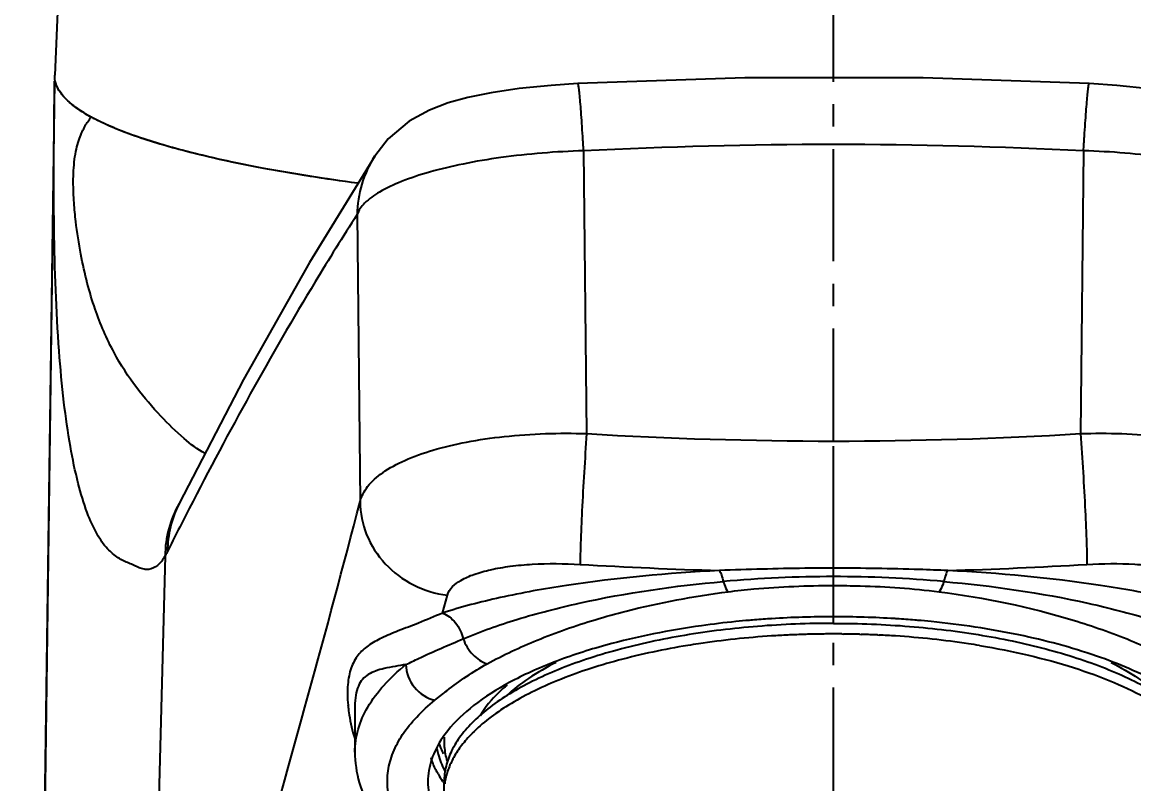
# Model space of a CAD drawing. Header units: millimetres. Extents: x 1297 to 1609, y 176 to 453.
# Drawn here: x 1517.72 to 1551.97, y 348.77 to 372.24 of the extents above; entities that cross this region are included whole.
import ezdxf

# ---------------------------------------------------------------- set-up
doc = ezdxf.new("R2010")
doc.units = ezdxf.units.MM
doc.header["$LTSCALE"] = 30.734
doc.header["$PDMODE"] = 3
doc.header["$PDSIZE"] = 8
doc.linetypes.add('CENTER', pattern=[0.6, 0.375, -0.075, 0.075, -0.075])
doc.layers.get('0').update_dxf_attribs({"linetype": 'CONTINUOUS'})
doc.layers.get('Defpoints').update_dxf_attribs({"linetype": 'CONTINUOUS'})
doc.layers.add('02___PRT_ALL_AXES', color=7, linetype='CONTINUOUS')
doc.layers.add('标注', color=1, linetype='CONTINUOUS')
doc.styles.get("Standard").update_dxf_attribs({"font": ''})
doc.styles.get('Standard').set_extended_font_data('stsong')
doc.dimstyles.new('ISO-25', dxfattribs={"dimscale": 0.9, "dimtxt": 2.5, "dimasz": 2.5, "dimexe": 1.25, "dimexo": 0.625, "dimgap": 3, "dimtad": 1, "dimdsep": 46, "dimtxsty": 'Standard', "dimcen": 2.5, "dimclrd": 1, "dimclre": 1, "dimclrt": 3, "dimadec": 0, "dimazin": 0, "dimtfac": 1, "dimtmove": 0, "dimatfit": 3, "dimfxl": 0, "dimarcsym": 0})

# ---------------------------------------------------------------- blocks, each defined once
blk = doc.blocks.new('A$C6B710093')
at = {"layer": '标注', "linetype": 'CENTER', "ltscale": 0.3}
blk.add_line((27.5, 74.234), (27.5, 224.91), dxfattribs=at)
blk = doc.blocks.new('*D6')
at = {"layer": 'Defpoints', "color": 0, "transparency": 16777216}
for p in [(1542.722, 413.362), (1569.022, 290.318), (1608.077, 290.318)]:
    blk.add_point(p, dxfattribs=at)
at = {"layer": '标注', "color": 1, "lineweight": -2, "transparency": 16777216}
for p, q in [((1543.285, 413.362), (1609.202, 413.362)), ((1608.077, 406.162), (1608.077, 297.518)), ((1569.585, 290.318), (1609.202, 290.318))]:
    blk.add_line(p, q, dxfattribs=at)
at = {"layer": '标注', "color": 1, "transparency": 16777216}
for points in [[(1606.877, 406.162), (1609.277, 406.162), (1608.077, 413.362)], [(1606.877, 297.518), (1609.277, 297.518), (1608.077, 290.318)]]:
    blk.add_solid(points, dxfattribs=at)
at = {"layer": '标注', "color": 3, "lineweight": 9, "transparency": 16777216, "insert": (1601.689, 351.84), "char_height": 7.2, "attachment_point": 5, "rotation": 90}
blk.add_mtext('123', dxfattribs=at)

msp = doc.modelspace()

# ---------------------------------------------------------------- linework, layer by layer
at = {"color": 7, "linetype": 'Continuous'}
for p, q in [((1518.72, 370.418), (1517.722, 297.318)), ((1518.72, 370.423), (1517.762, 300.262)), ((1528.582, 368.106), (1528.583, 368.108)), ((1522.554, 357.403), (1522.554, 357.404)), ((1527.972, 351.161), (1527.972, 349.745)), ((1530.682, 348.835), (1530.674, 348.846))]:
    msp.add_line(p, q, dxfattribs=at)
at = {"color": 9, "linetype": 'Continuous'}
for p, q in [((1535.021, 368.273), (1535.113, 359.559)), ((1550.423, 368.273), (1550.331, 359.559)), ((1528.04, 366.307), (1528.133, 357.464)), ((1522.123, 355.79), (1521.576, 335)), ((1530.675, 354.03), (1530.822, 354.58))]:
    msp.add_line(p, q, dxfattribs=at)
at = {"color": 4, "linetype": 'Continuous'}
msp.add_line((1542.722, 353.7), (1542.722, 359.168), dxfattribs=at)
at = {"color": 7, "linetype": 'Continuous'}
for points in [[(1534.846, 370.345), (1534.022, 370.291), (1533.032, 370.189), (1532.174, 370.062), (1531.456, 369.917), (1530.847, 369.749), (1530.269, 369.53), (1529.645, 369.185), (1529.002, 368.642), (1528.582, 368.106)], [(1550.598, 370.345), (1545.486, 370.519), (1539.989, 370.519), (1534.846, 370.345)], [(1556.861, 368.108), (1556.511, 368.567), (1555.866, 369.139), (1555.23, 369.504), (1554.644, 369.734), (1554.033, 369.906), (1553.314, 370.055), (1552.451, 370.184), (1551.454, 370.288), (1550.598, 370.345)], [(1528.583, 368.108), (1526.571, 364.832), (1524.541, 361.226), (1522.554, 357.403)]]:
    msp.add_lwpolyline(points, dxfattribs=at)
for centre, radius, start, end in [((1519.931, 370.796), 1.26, 212.0074, 216.5354), ((1522.292, 373.778), 5.091, 238.751, 241.247), ((1522.715, 374.548), 5.968, 241.2429, 242.631), ((1542.596, 325.185), 28.726, 94.9376, 95.7643), ((1542.623, 324.875), 29.037, 94.7469, 94.9387), ((1542.66, 324.417), 29.497, 93.7028, 94.7449), ((1542.686, 324.038), 29.877, 93.5913, 93.7049), ((1542.719, 323.459), 30.456, 89.9939, 93.5856), ((1542.725, 323.452), 30.463, 86.4541, 90.0057), ((1542.757, 324.021), 29.893, 86.3127, 86.4486), ((1542.784, 324.411), 29.503, 85.2552, 86.3149), ((1542.821, 324.875), 29.037, 85.0613, 85.2531), ((1542.848, 325.185), 28.726, 84.2357, 85.0624), ((1533.557, 348.223), 3.488, 141.3352, 145.7255), ((1532.831, 350.076), 2.109, 177.1467, 180), ((1532.836, 350.075), 2.114, 176.4381, 177.147), ((1533.21, 350.574), 3.068, 209.3536, 214.2787), ((1533.42, 350.714), 3.321, 214.4666, 214.9627)]:
    msp.add_arc(centre, radius, start, end, dxfattribs=at)
at = {"color": 9, "linetype": 'Continuous'}
for centre, radius, start, end in [((1542.722, 214.632), 153.834, 87.13058, 92.86942), ((1531.463, 366.257), 3.424, 147.3198, 179.1733), ((1542.722, 486.049), 126.719, 266.55759, 273.44241), ((1525.534, 355.744), 3.412, 150.877, 179.2323), ((1525.589, 355.887), 3.392, 153.4472, 179.3165), ((1650.262, 291.785), 143.231, 152.80027, 153.39561), ((1542.72, 485.08), 129.786, 266.55271, 268.44713), ((1542.724, 485.079), 129.785, 271.55286, 273.44729), ((1542.745, 316.265), 38.887, 90.0342, 95.0489), ((1542.719, 316.717), 38.435, 84.922, 89.9957), ((1532.189, 351.587), 4.447, 185.0887, 185.8748)]:
    msp.add_arc(centre, radius, start, end, dxfattribs=at)
for points, knots in [([(1522.123, 355.79), (1522.062, 355.681), (1521.929, 355.494), (1521.672, 355.366), (1521.469, 355.373), (1521.318, 355.423), (1521.169, 355.498), (1521.008, 355.566), (1520.842, 355.638), (1520.61, 355.768), (1520.307, 356.023), (1519.984, 356.501), (1519.685, 357.183), (1519.415, 358.09), (1519.181, 359.227), (1518.988, 360.591), (1518.783, 362.826), (1518.672, 366.129), (1518.7, 368.901), (1518.72, 370.418)], [0, 0, 0, 0, 0.022236, 0.039868, 0.048518, 0.057884, 0.068054, 0.078441, 0.089074, 0.100323, 0.125936, 0.158945, 0.202535, 0.258582, 0.327712, 0.409875, 0.50456, 0.728824, 1, 1, 1, 1]), ([(1535.021, 368.273), (1535.012, 368.421), (1534.995, 368.704), (1534.968, 369.106), (1534.943, 369.462), (1534.919, 369.763), (1534.9, 369.977), (1534.885, 370.117), (1534.876, 370.197), (1534.868, 370.258), (1534.86, 370.306), (1534.854, 370.329), (1534.849, 370.346), (1534.846, 370.345)], [0, 0, 0, 0, 0.213321, 0.408433, 0.580763, 0.726901, 0.843925, 0.890729, 0.929373, 0.959698, 0.981561, 0.99488, 1, 1, 1, 1]), ([(1550.423, 368.273), (1550.432, 368.421), (1550.449, 368.704), (1550.476, 369.106), (1550.502, 369.462), (1550.525, 369.763), (1550.544, 369.977), (1550.559, 370.117), (1550.568, 370.197), (1550.576, 370.258), (1550.584, 370.306), (1550.59, 370.329), (1550.595, 370.346), (1550.598, 370.345)], [0, 0, 0, 0, 0.213321, 0.408433, 0.580763, 0.726901, 0.843925, 0.890729, 0.929373, 0.959698, 0.981561, 0.99488, 1, 1, 1, 1]), ([(1523.358, 358.949), (1523.123, 359.071), (1522.646, 359.436), (1521.951, 360.125), (1521.199, 360.989), (1520.492, 362.089), (1520.016, 363.191), (1519.711, 364.217), (1519.511, 365.12), (1519.384, 365.949), (1519.313, 366.693), (1519.286, 367.332), (1519.311, 367.887), (1519.384, 368.314), (1519.457, 368.581), (1519.542, 368.807), (1519.623, 368.97), (1519.685, 369.089), (1519.756, 369.191), (1519.815, 369.262), (1519.843, 369.315)], [0, 0, 0, 0, 0.067287, 0.151304, 0.248997, 0.358246, 0.48249, 0.552902, 0.630457, 0.717429, 0.766193, 0.820593, 0.879987, 0.907182, 0.930484, 0.950517, 0.968375, 0.976864, 0.984515, 1, 1, 1, 1]), ([(1535.021, 368.273), (1534.169, 368.248), (1532.924, 368.15), (1531.345, 367.887), (1530.319, 367.644), (1529.453, 367.361), (1528.772, 367.047), (1528.291, 366.716), (1528.083, 366.44), (1528.04, 366.307)], [0, 0, 0, 0, 0.342705, 0.500824, 0.643375, 0.766291, 0.866715, 0.943693, 1, 1, 1, 1]), ([(1557.404, 366.307), (1557.361, 366.44), (1557.153, 366.716), (1556.672, 367.047), (1555.991, 367.361), (1555.125, 367.644), (1554.099, 367.887), (1552.52, 368.15), (1551.275, 368.248), (1550.423, 368.273)], [0, 0, 0, 0, 0.056307, 0.133285, 0.233709, 0.356625, 0.499176, 0.657295, 1, 1, 1, 1]), ([(1528.04, 366.307), (1527.6, 365.623), (1525.764, 362.672), (1524.087, 359.623), (1522.87, 357.255)], [0, 0, 0, 0, 0.233835, 1, 1, 1, 1]), ([(1528.133, 357.464), (1528.173, 357.632), (1528.363, 357.98), (1528.855, 358.402), (1529.544, 358.771), (1530.416, 359.08), (1531.445, 359.32), (1533.023, 359.547), (1534.266, 359.585), (1535.113, 359.559)], [0, 0, 0, 0, 0.067663, 0.150231, 0.2521, 0.373641, 0.512939, 0.666694, 1, 1, 1, 1]), ([(1535.113, 359.559), (1535.085, 359.163), (1535.033, 358.368), (1534.97, 357.239), (1534.93, 356.293), (1534.914, 355.743), (1534.916, 355.529)], [0, 0, 0, 0, 0.295415, 0.59184, 0.840364, 1, 1, 1, 1]), ([(1550.331, 359.559), (1551.178, 359.585), (1552.421, 359.547), (1553.999, 359.32), (1555.028, 359.08), (1555.9, 358.771), (1556.589, 358.402), (1557.081, 357.98), (1557.271, 357.632), (1557.311, 357.464)], [0, 0, 0, 0, 0.333306, 0.487061, 0.626359, 0.7479, 0.849769, 0.932337, 1, 1, 1, 1]), ([(1550.331, 359.559), (1550.359, 359.163), (1550.411, 358.368), (1550.474, 357.239), (1550.514, 356.293), (1550.53, 355.743), (1550.528, 355.529)], [0, 0, 0, 0, 0.295414, 0.59184, 0.840364, 1, 1, 1, 1]), ([(1521.576, 335), (1522.737, 338.496), (1525.036, 345.954), (1527.095, 353.48), (1528.133, 357.464)], [0, 0, 0, 0, 0.472178, 1, 1, 1, 1]), ([(1528.133, 357.464), (1528.134, 357.118), (1528.276, 356.411), (1528.866, 355.5), (1529.749, 354.841), (1530.46, 354.625), (1530.822, 354.58)], [0, 0, 0, 0, 0.242926, 0.491072, 0.744317, 1, 1, 1, 1]), ([(1522.197, 355.927), (1522.19, 355.915), (1522.167, 355.869), (1522.142, 355.823), (1522.123, 355.79)], [0, 0, 0, 0, 0.260883, 1, 1, 1, 1]), ([(1530.822, 354.58), (1530.875, 354.779), (1531.183, 355.035), (1531.664, 355.239), (1532.18, 355.381), (1532.781, 355.482), (1533.703, 355.564), (1534.425, 355.558), (1534.916, 355.529)], [0, 0, 0, 0, 0.141265, 0.242643, 0.364988, 0.50587, 0.661653, 1, 1, 1, 1]), ([(1550.528, 355.529), (1551.019, 355.558), (1551.741, 355.564), (1552.663, 355.482), (1553.264, 355.381), (1553.78, 355.239), (1554.261, 355.035), (1554.569, 354.779), (1554.622, 354.58)], [0, 0, 0, 0, 0.338347, 0.49413, 0.635012, 0.757357, 0.858735, 1, 1, 1, 1]), ([(1539.203, 355.341), (1537.628, 355.257), (1535.36, 355.055), (1532.521, 354.546), (1531.256, 354.218), (1530.675, 354.03)], [0, 0, 0, 0, 0.547411, 0.788117, 1, 1, 1, 1]), ([(1542.722, 355.413), (1542.427, 355.413), (1541.254, 355.406), (1540.081, 355.371), (1539.203, 355.341)], [0, 0, 0, 0, 0.251124, 1, 1, 1, 1]), ([(1539.203, 355.341), (1539.231, 355.3), (1539.277, 355.186), (1539.308, 355.07), (1539.323, 355.001)], [0, 0, 0, 0, 0.416767, 1, 1, 1, 1]), ([(1546.241, 355.341), (1545.95, 355.351), (1544.777, 355.39), (1543.604, 355.413), (1542.722, 355.413)], [0, 0, 0, 0, 0.248311, 1, 1, 1, 1]), ([(1546.241, 355.341), (1546.213, 355.3), (1546.167, 355.186), (1546.136, 355.07), (1546.121, 355.001)], [0, 0, 0, 0, 0.416773, 1, 1, 1, 1]), ([(1554.769, 354.03), (1554.188, 354.218), (1552.923, 354.546), (1550.084, 355.055), (1547.816, 355.257), (1546.241, 355.341)], [0, 0, 0, 0, 0.211883, 0.452588, 1, 1, 1, 1]), ([(1531.311, 353.236), (1531.851, 353.466), (1533.03, 353.881), (1535.689, 354.562), (1537.832, 354.87), (1539.323, 355.001)], [0, 0, 0, 0, 0.213926, 0.454526, 1, 1, 1, 1]), ([(1539.323, 355.001), (1539.334, 354.968), (1539.373, 354.858), (1539.422, 354.75), (1539.472, 354.685)], [0, 0, 0, 0, 0.297735, 1, 1, 1, 1]), ([(1539.472, 354.685), (1539.737, 354.719), (1540.817, 354.835), (1541.903, 354.877), (1542.722, 354.877)], [0, 0, 0, 0, 0.245874, 1, 1, 1, 1]), ([(1542.722, 354.877), (1542.996, 354.877), (1544.082, 354.862), (1545.167, 354.788), (1545.972, 354.685)], [0, 0, 0, 0, 0.252834, 1, 1, 1, 1]), ([(1546.121, 355.001), (1546.11, 354.968), (1546.071, 354.858), (1546.022, 354.75), (1545.972, 354.685)], [0, 0, 0, 0, 0.297734, 1, 1, 1, 1]), ([(1546.121, 355.001), (1547.612, 354.87), (1549.755, 354.562), (1552.414, 353.881), (1553.593, 353.466), (1554.133, 353.236)], [0, 0, 0, 0, 0.545493, 0.786086, 1, 1, 1, 1]), ([(1535.378, 353.824), (1535.694, 353.919), (1537.039, 354.292), (1538.416, 354.551), (1539.472, 354.685)], [0, 0, 0, 0, 0.236886, 1, 1, 1, 1]), ([(1545.972, 354.685), (1547.37, 354.507), (1549.374, 354.094), (1551.826, 353.238), (1552.904, 352.735), (1553.396, 352.464)], [0, 0, 0, 0, 0.543021, 0.783483, 1, 1, 1, 1]), ([(1530.675, 354.03), (1530.43, 353.921), (1529.976, 353.734), (1529.343, 353.493), (1528.817, 353.278), (1528.387, 353.048), (1528.047, 352.747), (1527.827, 352.325), (1527.734, 351.793), (1527.741, 351.403), (1527.76, 351.193)], [0, 0, 0, 0, 0.177157, 0.324787, 0.448048, 0.552309, 0.646041, 0.743715, 0.860274, 1, 1, 1, 1]), ([(1530.675, 354.03), (1530.829, 353.972), (1531.114, 353.74), (1531.267, 353.414), (1531.311, 353.236)], [0, 0, 0, 0, 0.473123, 1, 1, 1, 1]), ([(1532.048, 352.464), (1532.546, 352.738), (1533.637, 353.246), (1534.773, 353.641), (1535.378, 353.824)], [0, 0, 0, 0, 0.473569, 1, 1, 1, 1]), ([(1529.546, 352.442), (1529.675, 352.506), (1530.256, 352.787), (1530.849, 353.042), (1531.311, 353.236)], [0, 0, 0, 0, 0.223692, 1, 1, 1, 1]), ([(1531.311, 353.236), (1531.373, 353.056), (1531.565, 352.732), (1531.881, 352.515), (1532.048, 352.464)], [0, 0, 0, 0, 0.522135, 1, 1, 1, 1]), ([(1527.972, 349.745), (1527.972, 349.98), (1528.044, 350.467), (1528.359, 351.17), (1528.869, 351.844), (1529.304, 352.246), (1529.546, 352.442)], [0, 0, 0, 0, 0.218672, 0.451465, 0.70967, 1, 1, 1, 1]), ([(1529.546, 352.442), (1529.323, 352.406), (1529.006, 352.358), (1528.618, 352.253), (1528.385, 352.148), (1528.196, 351.992), (1528.061, 351.77), (1527.986, 351.486), (1527.972, 351.275), (1527.972, 351.161)], [0, 0, 0, 0, 0.29363, 0.414154, 0.521094, 0.62163, 0.72767, 0.851588, 1, 1, 1, 1]), ([(1529.546, 352.442), (1529.546, 352.193), (1529.744, 351.691), (1530.196, 351.395), (1530.44, 351.345)], [0, 0, 0, 0, 0.500299, 1, 1, 1, 1]), ([(1530.44, 351.345), (1530.56, 351.443), (1531.072, 351.849), (1531.611, 352.225), (1532.048, 352.464)], [0, 0, 0, 0, 0.237352, 1, 1, 1, 1]), ([(1527.766, 351.132), (1527.774, 351.053), (1527.816, 350.726), (1527.892, 350.403), (1527.966, 350.163)], [0, 0, 0, 0, 0.240287, 1, 1, 1, 1]), ([(1529.795, 346.925), (1529.508, 347.248), (1529.149, 347.786), (1528.961, 348.587), (1528.973, 349.172), (1529.134, 349.75), (1529.439, 350.313), (1529.88, 350.856), (1530.241, 351.185), (1530.44, 351.345)], [0, 0, 0, 0, 0.25295, 0.366464, 0.477582, 0.592005, 0.714893, 0.850148, 1, 1, 1, 1])]:
    msp.add_open_spline(points, degree=3, knots=knots, dxfattribs=at)
at = {"color": 7, "linetype": 'Continuous'}
msp.add_open_spline([(1518.862, 370.127), (1518.843, 370.159), (1518.824, 370.192), (1518.808, 370.226)], degree=3, dxfattribs=at)
for points, knots in [([(1519.14, 369.802), (1519.119, 369.822), (1519.039, 369.898), (1518.966, 369.98), (1518.919, 370.045)], [0, 0, 0, 0, 0.26557, 1, 1, 1, 1]), ([(1519.372, 369.613), (1519.35, 369.628), (1519.271, 369.688), (1519.194, 369.752), (1519.14, 369.802)], [0, 0, 0, 0, 0.261876, 1, 1, 1, 1]), ([(1519.651, 369.426), (1519.626, 369.442), (1519.531, 369.501), (1519.438, 369.564), (1519.372, 369.613)], [0, 0, 0, 0, 0.261209, 1, 1, 1, 1]), ([(1522.749, 368.264), (1522.218, 368.402), (1521.273, 368.679), (1520.357, 369.047), (1519.971, 369.247)], [0, 0, 0, 0, 0.55804, 1, 1, 1, 1]), ([(1528.046, 367.277), (1527.082, 367.406), (1525.306, 367.681), (1523.547, 368.056), (1522.749, 368.264)], [0, 0, 0, 0, 0.541067, 1, 1, 1, 1]), ([(1539.71, 353.766), (1539.357, 353.73), (1538.009, 353.568), (1536.671, 353.305), (1535.703, 353.038)], [0, 0, 0, 0, 0.261293, 1, 1, 1, 1]), ([(1554.216, 350.83), (1553.793, 351.233), (1552.7, 351.966), (1550.734, 352.79), (1548.359, 353.419), (1546.638, 353.674), (1545.734, 353.766)], [0, 0, 0, 0, 0.192666, 0.427969, 0.700429, 1, 1, 1, 1]), ([(1535.703, 353.038), (1535.161, 352.889), (1534.145, 352.561), (1532.772, 351.946), (1531.66, 351.248), (1531.065, 350.692), (1530.834, 350.402)], [0, 0, 0, 0, 0.300863, 0.569254, 0.802204, 1, 1, 1, 1]), ([(1532.664, 351.811), (1532.576, 351.738), (1532.261, 351.457), (1531.984, 351.128), (1531.829, 350.863)], [0, 0, 0, 0, 0.271794, 1, 1, 1, 1]), ([(1530.675, 350.188), (1530.534, 349.98), (1530.306, 349.547), (1530.222, 349.063), (1530.222, 348.831)], [0, 0, 0, 0, 0.520373, 1, 1, 1, 1]), ([(1530.722, 350.076), (1530.722, 350.024), (1530.73, 349.816), (1530.768, 349.61), (1530.812, 349.46)], [0, 0, 0, 0, 0.247599, 1, 1, 1, 1]), ([(1527.972, 349.745), (1527.972, 349.428), (1528.067, 348.786), (1528.333, 348.198), (1528.497, 347.922)], [0, 0, 0, 0, 0.497069, 1, 1, 1, 1]), ([(1530.502, 349.852), (1530.512, 349.795), (1530.562, 349.562), (1530.651, 349.337), (1530.734, 349.177)], [0, 0, 0, 0, 0.242922, 1, 1, 1, 1]), ([(1530.707, 349.688), (1530.695, 349.712), (1530.648, 349.811), (1530.608, 349.913), (1530.583, 349.99)], [0, 0, 0, 0, 0.254326, 1, 1, 1, 1]), ([(1530.535, 349.07), (1530.513, 349.111), (1530.429, 349.269), (1530.36, 349.437), (1530.321, 349.564)], [0, 0, 0, 0, 0.257358, 1, 1, 1, 1]), ([(1530.222, 348.831), (1530.222, 348.599), (1530.307, 348.112), (1530.537, 347.678), (1530.679, 347.469)], [0, 0, 0, 0, 0.479468, 1, 1, 1, 1])]:
    msp.add_open_spline(points, degree=3, knots=knots, dxfattribs=at)
at = {"layer": '02___PRT_ALL_AXES', "color": 7, "linetype": 'Continuous'}
for p, q in [((1519.273, 383.407), (1518.723, 370.605)), ((1518.722, 370.595), (1518.723, 370.605)), ((1541.366, 353.354), (1541.316, 353.351)), ((1541.919, 353.374), (1541.869, 353.372)), ((1542.47, 353.384), (1542.42, 353.383)), ((1542.974, 353.384), (1543.024, 353.383)), ((1543.525, 353.374), (1543.575, 353.372)), ((1544.078, 353.354), (1544.128, 353.351)), ((1530.722, 344.85), (1530.722, 348.831))]:
    msp.add_line(p, q, dxfattribs=at)
for centre, radius, start, end in [((1542.593, 326.011), 27.37, 93.7258, 98.4697), ((1542.697, 324.558), 28.827, 92.7462, 93.7455), ((1542.707, 324.362), 29.022, 92.5325, 92.6474), ((1542.715, 324.18), 29.204, 91.6588, 92.5317), ((1542.722, 323.943), 29.442, 90.5869, 91.5616), ((1542.722, 323.917), 29.468, 89.51, 90.49), ((1542.722, 323.943), 29.442, 88.4384, 89.4131), ((1542.729, 324.18), 29.204, 87.4683, 88.3412), ((1542.737, 324.362), 29.022, 87.3526, 87.4675), ((1542.747, 324.558), 28.827, 86.2545, 87.2538), ((1542.851, 326.011), 27.37, 81.5303, 86.2742), ((1542.263, 328.462), 24.897, 98.549, 99.3278), ((1543.181, 328.462), 24.897, 80.6722, 81.451), ((1534.705, 347.244), 4.382, 135.3404, 135.5904), ((1532.76, 348.499), 2.038, 170.8492, 172.4058)]:
    msp.add_arc(centre, radius, start, end, dxfattribs=at)
for points, knots in [([(1518.753, 370.363), (1518.747, 370.382), (1518.728, 370.458), (1518.721, 370.537), (1518.722, 370.595)], [0, 0, 0, 0, 0.254874, 1, 1, 1, 1]), ([(1522.653, 368.289), (1522.126, 368.428), (1521.383, 368.649), (1520.474, 369.003), (1519.929, 369.26), (1519.481, 369.523), (1519.056, 369.848), (1518.815, 370.151), (1518.753, 370.363)], [0, 0, 0, 0, 0.360282, 0.512048, 0.644669, 0.758435, 0.854229, 1, 1, 1, 1]), ([(1528.055, 367.275), (1527.07, 367.407), (1525.258, 367.688), (1523.464, 368.074), (1522.653, 368.289)], [0, 0, 0, 0, 0.542169, 1, 1, 1, 1]), ([(1542.722, 353.712), (1541.941, 353.712), (1540.403, 353.652), (1538.172, 353.381), (1536.416, 353.007), (1535.125, 352.62), (1534.252, 352.3), (1533.461, 351.947), (1532.758, 351.565), (1532.149, 351.156), (1531.641, 350.724), (1531.237, 350.273), (1530.943, 349.804), (1530.763, 349.322), (1530.722, 348.992), (1530.722, 348.831)], [0, 0, 0, 0, 0.1692, 0.332999, 0.48632, 0.557668, 0.624826, 0.687425, 0.745204, 0.798041, 0.845998, 0.889374, 0.92878, 0.9652, 1, 1, 1, 1]), ([(1542.722, 353.712), (1543.503, 353.712), (1545.041, 353.652), (1547.272, 353.381), (1549.029, 353.007), (1550.319, 352.62), (1551.192, 352.3), (1551.983, 351.947), (1552.686, 351.565), (1553.295, 351.156), (1553.804, 350.724), (1554.207, 350.273), (1554.501, 349.804), (1554.681, 349.322), (1554.722, 348.992), (1554.722, 348.831)], [0, 0, 0, 0, 0.1692, 0.332999, 0.48632, 0.557668, 0.624826, 0.687425, 0.745204, 0.798041, 0.845998, 0.889374, 0.92878, 0.9652, 1, 1, 1, 1]), ([(1538.227, 353.029), (1537.51, 352.912), (1536.465, 352.693), (1535.14, 352.298), (1534.246, 351.97), (1533.437, 351.609), (1532.72, 351.216), (1532.104, 350.795), (1531.746, 350.484), (1531.588, 350.324)], [0, 0, 0, 0, 0.30001, 0.439467, 0.570561, 0.692533, 0.804854, 0.907291, 1, 1, 1, 1]), ([(1547.217, 353.029), (1547.723, 352.946), (1548.7, 352.754), (1550.089, 352.377), (1551.335, 351.925), (1552.416, 351.407), (1553.312, 350.833), (1553.911, 350.296), (1554.271, 349.845), (1554.474, 349.511), (1554.619, 349.171), (1554.678, 348.938), (1554.696, 348.823)], [0, 0, 0, 0, 0.170824, 0.331038, 0.47846, 0.611437, 0.729052, 0.831449, 0.877474, 0.920507, 0.96111, 1, 1, 1, 1]), ([(1534.171, 352.506), (1533.879, 352.359), (1533.343, 352.055), (1532.852, 351.678), (1532.641, 351.482)], [0, 0, 0, 0, 0.531738, 1, 1, 1, 1]), ([(1551.273, 352.506), (1551.565, 352.359), (1552.101, 352.055), (1552.592, 351.678), (1552.803, 351.482)], [0, 0, 0, 0, 0.531738, 1, 1, 1, 1]), ([(1531.574, 350.311), (1531.463, 350.197), (1531.26, 349.965), (1531.012, 349.594), (1530.837, 349.214), (1530.769, 348.952), (1530.748, 348.823)], [0, 0, 0, 0, 0.276818, 0.533035, 0.772414, 1, 1, 1, 1])]:
    msp.add_open_spline(points, degree=3, knots=knots, dxfattribs=at)

# ---------------------------------------------------------------- block references
msp.add_blockref('A$C6B710093', (1515.223, 196.589))

# ---------------------------------------------------------------- dimensions: what is measured, and where the dimension line sits
at = {"layer": '标注', "lineweight": 9}
dim = msp.add_linear_dim(base=(1608.077, 290.318), p1=(1542.722, 413.362), p2=(1569.022, 290.318), angle=90, dimstyle='ISO-25', override={"dimtxt": 8, "dimasz": 8, "dimdec": 0}, dxfattribs=at)
dim.commit()
dim.dimension.update_dxf_attribs({"geometry": '*D6', "text_midpoint": (1601.689, 351.84)})

doc.saveas('drawing.dxf')
